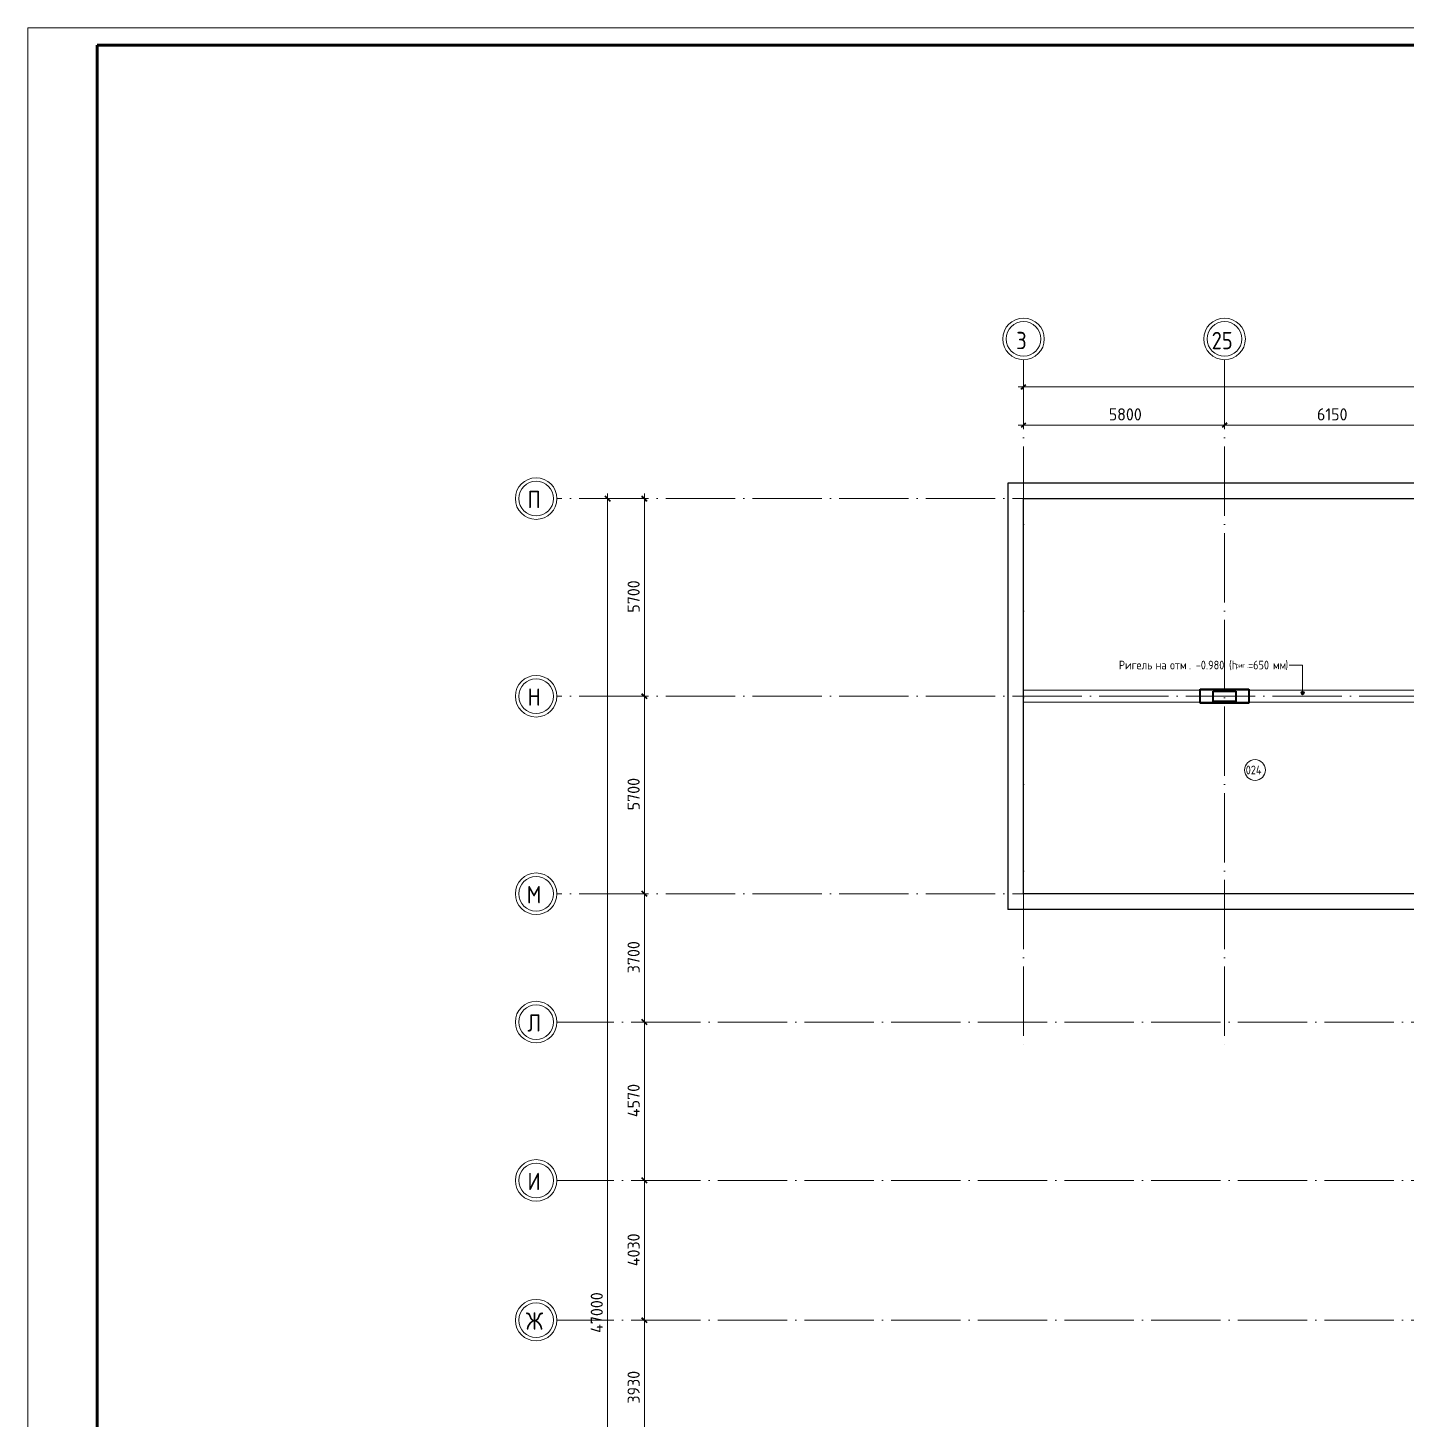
# Model space of a CAD drawing. Header units: millimetres. Extents: x -325553 to 627452, y -28539 to 738858.
# Drawn here: x -259052 to -219287, y 169664 to 209801 of the extents above; entities that cross this region are included whole.
import ezdxf

# ---------------------------------------------------------------- set-up
doc = ezdxf.new("R2010")
doc.units = ezdxf.units.MM
for name, pattern in [('ADSK_Линия сетки', [25, 20, -2.5, 0, -2.5]), ('ADSK_Сверху', [450, 300, -150]), ('штриховаяX2', [1.5, 1, -0.5])]:
    doc.linetypes.add(name, pattern=pattern)
for name, color, linetype, lineweight in [('RC-Линии_связи-Адресные', 5, 'Continuous', 30), ('Аннотация', 7, 'Continuous', 18), ('Линии', 7, 'Continuous', 9), ('Марки помещений', 252, 'Continuous', 20), ('Несущие колонны', 252, 'Continuous', 18), ('Оси', 252, 'Continuous', 9), ('ОФ_рамка', 8, 'Continuous', 60), ('Размеры', 7, 'Continuous', 9), ('Стены наружные', 7, 'Continuous', 18)]:
    doc.layers.add(name, color=color, linetype=linetype, lineweight=lineweight)
doc.styles.add('GOST Common', font='', dxfattribs={"width": 0.9, "height": 500})
doc.styles.add('GOST Common_1', font='', dxfattribs={"height": 250})
doc.styles.add('GOST Common_2', font='', dxfattribs={"width": 0.9, "height": 250})
doc.styles.add('GOST Common_3', font='', dxfattribs={"height": 3.5})
doc.styles.get('GOST Common').set_extended_font_data('GOST type B')
doc.styles.get('GOST Common_1').set_extended_font_data('GOST type B')
doc.styles.get('GOST Common_2').set_extended_font_data('GOST type B')
doc.styles.get('GOST Common_3').set_extended_font_data('GOST 2.304 type A')

# ---------------------------------------------------------------- blocks, each defined once
blk = doc.blocks.new('А0')
at = {"layer": 'ОФ_рамка', "color": 0, "linetype": 'Continuous', "lineweight": 5, "ltscale": 100}
for points in [[(341068, -309617), (222168, -309617)], [(222168, -309617), (222168, -393717)]]:
    blk.add_lwpolyline(points, dxfattribs=at)
at = {"layer": 'ОФ_рамка', "color": 0, "linetype": 'Continuous', "ltscale": 100}
for points in [[(340568, -310117), (224168, -310117)], [(224168, -310117), (224168, -393217)]]:
    blk.add_lwpolyline(points, dxfattribs=at)
blk = doc.blocks.new('подвал')
at = {"layer": 'Аннотация', "lineweight": 9, "true_color": 0x636466}
h = blk.add_hatch(color=251, dxfattribs=at)
edge = h.paths.add_edge_path()
edge.add_arc((-223015, 20356), 50, 0, 360)
at = {"layer": 'Аннотация', "color": 251, "lineweight": 9, "true_color": 0x636466}
for p, q in [((-223394, 21161), (-223400, 21161)), ((-223015, 21161), (-223394, 21161)), ((-223015, 20356), (-223015, 21161))]:
    blk.add_line(p, q, dxfattribs=at)
blk.add_circle((-223015, 20356), 50, dxfattribs=at)
at = {"layer": 'Линии', "color": 251, "linetype": 'ADSK_Сверху', "ltscale": 100, "true_color": 0x636466}
for p, q in [((-231067, 20437), (-207707, 20437)), ((-231067, 20087), (-207707, 20087))]:
    blk.add_line(p, q, dxfattribs=at)
at = {"layer": 'Марки помещений', "color": 251, "true_color": 0x636466}
blk.add_circle((-224389, 18132), 300, dxfattribs=at)
at = {"layer": 'Несущие колонны', "color": 251, "lineweight": 40, "true_color": 0x636466}
for p, q in [((-225967, 20462), (-224567, 20462)), ((-225967, 20062), (-225967, 20462)), ((-225592, 20112), (-225592, 20412)), ((-225592, 20412), (-224942, 20412)), ((-224942, 20112), (-225592, 20112)), ((-224942, 20412), (-224942, 20112)), ((-224567, 20462), (-224567, 20062)), ((-224567, 20062), (-225967, 20062))]:
    blk.add_line(p, q, dxfattribs=at)
at = {"layer": 'Несущие колонны', "color": 251, "true_color": 0x636466}
for p, q in [((-225967, 20462), (-224567, 20462)), ((-225967, 20062), (-225967, 20462)), ((-225592, 20412), (-224942, 20412)), ((-225592, 20112), (-225592, 20412)), ((-224942, 20112), (-225592, 20112)), ((-224942, 20412), (-224942, 20112)), ((-224567, 20462), (-224567, 20062)), ((-224567, 20062), (-225967, 20062))]:
    blk.add_line(p, q, dxfattribs=at)
at = {"layer": 'Оси', "color": 251, "linetype": 'ADSK_Линия сетки', "ltscale": 100, "true_color": 0x636466}
for p, q in [((-231067, 29968), (-231067, 10062)), ((-225267, 29968), (-225267, 10062)), ((-174384, 25962), (-244528, 25962)), ((-174384, 20262), (-244528, 20262)), ((-174384, 14562), (-244528, 14562)), ((-200387, 10862), (-244528, 10862)), ((-200387, 6292), (-244528, 6292)), ((-200387, 2262), (-244528, 2262))]:
    blk.add_line(p, q, dxfattribs=at)
at = {"layer": 'Оси', "color": 251, "lineweight": 20, "true_color": 0x636466}
for centre, radius, start, end in [((-231067, 30568), 600, 0, 180), ((-231067, 30568), 500, 0, 180), ((-225267, 30568), 600, 0, 180), ((-225267, 30568), 500, 0, 180), ((-231067, 30568), 600, 180, 0), ((-231067, 30568), 500, 180, 0), ((-225267, 30568), 600, 180, 0), ((-225267, 30568), 500, 180, 0), ((-245128, 25962), 600, 90, 270), ((-245128, 25962), 600, 270, 90), ((-245128, 25962), 500, 90, 270), ((-245128, 25962), 500, 270, 90), ((-245128, 20262), 600, 90, 270), ((-245128, 20262), 500, 90, 270), ((-245128, 20262), 600, 270, 90), ((-245128, 20262), 500, 270, 90), ((-245128, 14562), 600, 90, 270), ((-245128, 14562), 500, 90, 270), ((-245128, 14562), 600, 270, 90), ((-245128, 14562), 500, 270, 90), ((-245128, 10862), 600, 90, 270), ((-245128, 10862), 500, 90, 270), ((-245128, 10862), 600, 270, 90), ((-245128, 10862), 500, 270, 90), ((-245128, 6292), 600, 90, 270), ((-245128, 6292), 600, 270, 90), ((-245128, 6292), 500, 90, 270), ((-245128, 6292), 500, 270, 90), ((-245128, 2262), 600, 90, 270), ((-245128, 2262), 600, 270, 90), ((-245128, 2262), 500, 90, 270), ((-245128, 2262), 500, 270, 90)]:
    blk.add_arc(centre, radius, start, end, dxfattribs=at)
at = {"layer": 'Размеры', "color": 251, "lineweight": 20, "true_color": 0x636466}
for p, q in [((-231067, 29184), (-231067, 29334)), ((-231217, 29184), (-177317, 29184)), ((-231067, 29184), (-231067, 29134)), ((-231067, 28080), (-231067, 28230)), ((-225267, 28080), (-225267, 28230)), ((-225267, 28080), (-225267, 28230)), ((-231217, 28080), (-225267, 28080)), ((-231067, 28080), (-231067, 28030)), ((-225267, 28080), (-225267, 28030)), ((-225267, 28080), (-219117, 28080)), ((-225267, 28080), (-225267, 28030)), ((-243067, -21188), (-243067, 26112)), ((-242004, 20262), (-242004, 26112)), ((-243067, 25962), (-243217, 25962)), ((-243067, 25962), (-243017, 25962)), ((-242004, 25962), (-242154, 25962)), ((-242004, 25962), (-241954, 25962)), ((-242004, 20262), (-242154, 20262)), ((-242004, 20262), (-242154, 20262)), ((-242004, 14562), (-242004, 20262)), ((-242004, 20262), (-241954, 20262)), ((-242004, 20262), (-241954, 20262)), ((-242004, 14562), (-242154, 14562)), ((-242004, 14562), (-242154, 14562)), ((-242004, 10862), (-242004, 14562)), ((-242004, 14562), (-241954, 14562)), ((-242004, 14562), (-241954, 14562)), ((-242004, 10862), (-242154, 10862)), ((-242004, 10862), (-242154, 10862)), ((-242004, 6292), (-242004, 10862)), ((-242004, 10862), (-241954, 10862)), ((-242004, 10862), (-241954, 10862)), ((-242004, 6292), (-242154, 6292)), ((-242004, 6292), (-242154, 6292)), ((-242004, 2262), (-242004, 6292)), ((-242004, 6292), (-241954, 6292)), ((-242004, 6292), (-241954, 6292)), ((-242004, 2262), (-242154, 2262)), ((-242004, 2262), (-242154, 2262)), ((-242004, -1668), (-242004, 2262)), ((-242004, 2262), (-241954, 2262)), ((-242004, 2262), (-241954, 2262))]:
    blk.add_line(p, q, dxfattribs=at)
at = {"layer": 'Размеры', "color": 251, "lineweight": 40, "true_color": 0x636466}
for p, q in [((-231067, 29184), (-231138, 29113)), ((-231067, 29184), (-230996, 29255)), ((-231067, 28080), (-230996, 28151)), ((-225267, 28080), (-225196, 28151)), ((-225267, 28080), (-225196, 28151)), ((-231067, 28080), (-231138, 28009)), ((-225267, 28080), (-225338, 28009)), ((-225267, 28080), (-225338, 28009)), ((-243067, 25962), (-243137, 26033)), ((-243067, 25962), (-242996, 25891)), ((-242004, 25962), (-242075, 26033)), ((-242004, 25962), (-241933, 25891)), ((-242004, 20262), (-242075, 20333)), ((-242004, 20262), (-242075, 20333)), ((-242004, 20262), (-241933, 20191)), ((-242004, 20262), (-241933, 20191)), ((-242004, 14562), (-242075, 14633)), ((-242004, 14562), (-242075, 14633)), ((-242004, 14562), (-241933, 14491)), ((-242004, 14562), (-241933, 14491)), ((-242004, 10862), (-242075, 10933)), ((-242004, 10862), (-242075, 10933)), ((-242004, 10862), (-241933, 10791)), ((-242004, 10862), (-241933, 10791)), ((-242004, 6292), (-242075, 6363)), ((-242004, 6292), (-242075, 6363)), ((-242004, 6292), (-241933, 6221)), ((-242004, 6292), (-241933, 6221)), ((-242004, 2262), (-242075, 2333)), ((-242004, 2262), (-242075, 2333)), ((-242004, 2262), (-241933, 2191)), ((-242004, 2262), (-241933, 2191))]:
    blk.add_line(p, q, dxfattribs=at)
at = {"layer": 'Стены наружные', "color": 251, "lineweight": 30, "true_color": 0x636466}
for p, q in [((-231517, 26412), (-231517, 14112)), ((-177017, 26412), (-231517, 26412)), ((-231067, 14562), (-231067, 25962)), ((-231067, 25962), (-207707, 25962)), ((-213287, 14562), (-231067, 14562)), ((-211532, 14112), (-231517, 14112))]:
    blk.add_line(p, q, dxfattribs=at)
at = {"layer": 'Аннотация', "color": 251, "true_color": 0x636466, "width": 0.9}
for s, height, style, p in [('Ригель', 250, 'GOST Common_2', (-228316, 21036)), ('. -0.980 (h', 250, 'GOST Common_2', (-226298, 21036)), ('=650', 250, 'GOST Common_2', (-224589, 21036)), (')', 250, 'GOST Common_2', (-223512, 21036)), ('на', 250, 'GOST Common_2', (-227256, 21036)), ('отм', 250, 'GOST Common_2', (-226839, 21036)), ('риг', 138.8, 'GOST Common_3', (-224948, 21085)), ('.', 139, 'GOST Common_3', (-224627, 21085)), ('мм', 250, 'GOST Common_2', (-223869, 21036))]:
    blk.add_text(s, height=height, dxfattribs=dict(at, style=style)).set_placement(p)
at = {"layer": 'Марки помещений', "color": 251, "true_color": 0x636466, "style": 'GOST Common_2', "width": 0.9}
blk.add_text('024', height=250, dxfattribs=at).set_placement((-224656, 18009))
at = {"layer": 'Оси', "color": 251, "true_color": 0x636466, "style": 'GOST Common', "width": 0.9}
for s, p in [('3', (-231278, 30272)), ('25', (-225639, 30272)), ('П', (-245375, 25686)), ('Н', (-245375, 19986)), ('М', (-245399, 14286)), ('Л', (-245378, 10586)), ('И', (-245375, 6016)), ('Ж', (-245423, 1986))]:
    blk.add_text(s, height=500, dxfattribs=at).set_placement(p)
at = {"layer": 'Размеры', "color": 251, "lineweight": 20, "true_color": 0x636466, "char_height": 350, "attachment_point": 1, "line_spacing_factor": 1.022761, "style": 'GOST Common_1'}
for s, insert, width in [('5800', (-228608, 28567), 1059.58), ('6150', (-222601, 28567), 980.83)]:
    blk.add_mtext(s, dxfattribs=dict(at, insert=insert, width=width))
at = {"layer": 'Размеры', "color": 251, "lineweight": 20, "true_color": 0x636466, "char_height": 350, "attachment_point": 1, "rotation": 90, "line_spacing_factor": 1.022761, "style": 'GOST Common_1'}
for s, insert, width in [('5700', (-242491, 22670), 1059.58), ('5700', (-242491, 16970), 1059.58), ('3700', (-242491, 12270), 1059.58), ('4570', (-242491, 8120), 1095.38), ('4030', (-242491, 3820), 1095.38), ('47000', (-243554, 1895), 1360.27), ('3930', (-242491, -145), 1059.58)]:
    blk.add_mtext(s, dxfattribs=dict(at, insert=insert, width=width))

msp = doc.modelspace()

# ---------------------------------------------------------------- block references
at = {"layer": 'RC-Линии_связи-Адресные', "color": 92, "linetype": 'штриховаяX2', "ltscale": 2}
msp.add_blockref('подвал', (740.6, 170258), dxfattribs=at)
at = {"layer": 'ОФ_рамка', "color": 0, "lineweight": -2}
msp.add_blockref('А0', (-481220.1, 519418.2), dxfattribs=at)

doc.saveas('drawing.dxf')
